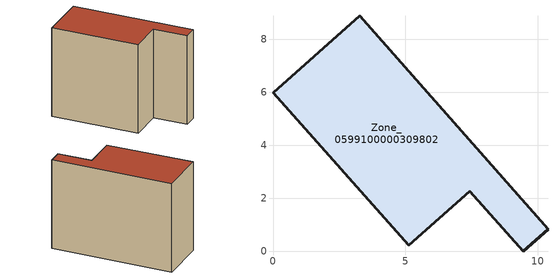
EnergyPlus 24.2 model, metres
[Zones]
Zone_0599100000309802
 floor ground (C_G): 0,5.98 3.27,8.88 10.38,0.83 9.45,0 7.43,2.27 5.13,0.23 z0
 wall outside (C_F): 3.27,8.88 0,5.98 5.13,0.23 7.43,2.27 9.45,0 10.38,0.83 3.27,8.88 z0:8.09
 roof outside (C_R): 10.38,0.83 3.27,8.88 0,5.98 5.13,0.23 7.43,2.27 9.45,0 z8.09
[BUILDING]
Pand.0599100000309802: North Axis=0; Terrain=City; Loads Convergence Tolerance Value=0.04; Temperature Convergence Tolerance Value=0.4; Solar Distribution=FullExterior; Maximum Number of Warmup Days=25; Minimum Number of Warmup Days=1
[Site:Location]
Rotterdam.The.Hague.AP_ZH_NLD Design_Conditions: Latitude=51.96; Longitude=4.45; Time Zone=1; Elevation=-4.5
[SITE:GROUNDTEMPERATURE:BUILDINGSURFACE]
18, 18, 18, 18, 18, 18, 18, 18, 18, 18, 18, 18
[MATERIAL] Thermal Absorptance=0.9; Solar Absorptance=0.7; Visible Absorptance=0.7
Name | Roughness | Thickness | Conductivity | Density | Specific Heat
G.TI.1946 | MediumSmooth | 0.15 | 1 | 540 | 1210
F.TI.1946 | Rough | 0.3 | 0.857143 | 1920 | 840
R.TI.1946 | MediumRough | 0.2 | 0.1 | 1500 | 1000
[CONSTRUCTION]
C_G: G.TI.1946
C_F: F.TI.1946
C_R: R.TI.1946
[ZONE]
Zone_0599100000309802: Type=1; Multiplier=1; Ceiling Height=Autocalculate; Volume=Autocalculate; Floor Area=autocalculate; Part of Total Floor Area=Yes
[ZONEINFILTRATION:DESIGNFLOWRATE]
Infil_Zone_0599100000309802: Zone or ZoneList or Space or SpaceList=Zone_0599100000309802; Schedule=AlwaysOn; Design Flow Rate Calculation Method=Flow/Area; Flow Rate per Floor Area=0.003; Constant Term Coefficient=1; Temperature Term Coefficient=0; Velocity Term Coefficient=0; Velocity Squared Term Coefficient=0
[HVACTEMPLATE:ZONE:IDEALLOADSAIRSYSTEM]
Zone_0599100000309802: Maximum Heating Supply Air Temperature=50; Minimum Cooling Supply Air Temperature=13; Maximum Heating Supply Air Humidity Ratio=0.0156; Minimum Cooling Supply Air Humidity Ratio=0.0077; Heating Limit=NoLimit; Cooling Limit=NoLimit; Dehumidification Control Type=ConstantSensibleHeatRatio; Cooling Sensible Heat Ratio=0.7; Dehumidification Setpoint=60; Humidification Control Type=None; Humidification Setpoint=30; Outdoor Air Method=None; Outdoor Air Flow Rate per Person=0.00944; Outdoor Air Flow Rate per Zone Floor Area=0; Outdoor Air Flow Rate per Zone=0; Demand Controlled Ventilation Type=None; Outdoor Air Economizer Type=NoEconomizer; Heat Recovery Type=None; Sensible Heat Recovery Effectiveness=0.7; Latent Heat Recovery Effectiveness=0.65
[ZONECONTROL:THERMOSTAT]
ThermostatControl_Zone_0599100000309802: Zone or ZoneList=Zone_0599100000309802; Control Type Schedule=DualSetpointControlType; Control 1=Thermostat_Zone_0599100000309802; Temperature Difference Between Cutout And Setpoint=0
[THERMOSTATSETPOINT:DUALSETPOINT]
Thermostat_Zone_0599100000309802: Heating Setpoint Temperature Schedule=HeatingSetpoint_Zone_0599100000309802; Cooling Setpoint Temperature Schedule=CoolingSetpoint_Zone_0599100000309802
[SCHEDULE:COMPACT]
HeatingSetpoint_Zone_0599100000309802: Through: 12/31, For: AllDays, Until: 24:00, 21
CoolingSetpoint_Zone_0599100000309802: Through: 12/31, For: AllDays, Until: 24:00, 24
DualSetpointControlType: Through: 12/31, For: AllDays, Until: 24:00, 4
AlwaysOn: Through: 12/31, For: AllDays, Until: 24:00, 1
